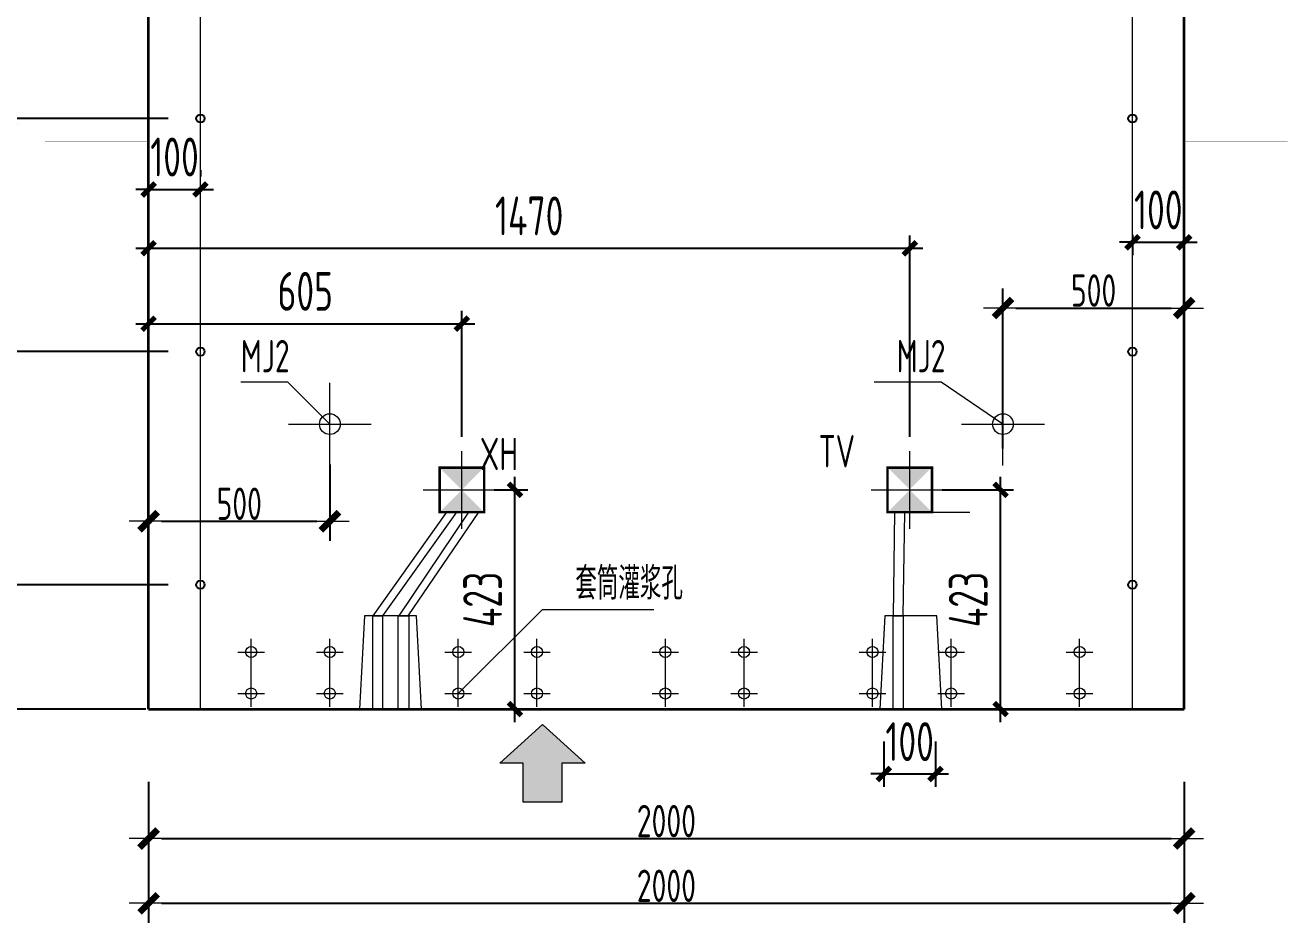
# Model space of a CAD drawing. Extents: x -85320 to 1679916, y -1321939 to 627.
# Drawn here: x 1211000 to 1220754, y -850904 to -843974 of the extents above; entities that cross this region are included whole.
import ezdxf
from ezdxf.enums import TextEntityAlignment as Align

# ---------------------------------------------------------------- set-up
doc = ezdxf.new("R2010")
doc.units = 0
doc.header["$LTSCALE"] = 1000
doc.linetypes.add('DOTE', pattern=[2.42, 2, -0.2, 0.02, -0.2])
for name, color, linetype in [('DIAN BOX', 7, 'Continuous'), ('S_WALL', 9, 'Continuous'), ('拉模', 7, 'Continuous')]:
    doc.layers.add(name, color=color, linetype=linetype)
for name, color, linetype, lineweight in [('WCOL', 7, 'Continuous', 0), ('参数表文字', 7, 'Continuous', 18), ('手孔', 6, 'Continuous', 0), ('直线', 7, 'Continuous', 18), ('预制墙埋件', 8, 'Continuous', 18), ('预制墙墙身水平筋', 130, 'Continuous', 18), ('预制墙墙身纵向受力筋', 1, 'Continuous', 18), ('预制墙详图标注', 3, 'Continuous', 18), ('预制墙详图轮廓', 3, 'Continuous', 35)]:
    doc.layers.add(name, color=color, linetype=linetype, lineweight=lineweight)
doc.styles.add('TSSD_Dimension', font='tssdeng.shx', dxfattribs={"width": 0.7, "bigfont": 'hztxt.shx'})
doc.styles.add('TSSD_Rein', font='Tssdeng.shx', dxfattribs={"width": 0.7, "bigfont": 'hztxt.shx'})
doc.styles.add('样式 1', font='yjkeng.shx', dxfattribs={"width": 0.7, "bigfont": 'yjkchn.shx'})
doc.dimstyles.new('标注', dxfattribs={"dimtxt": 300, "dimasz": 100, "dimexe": 100, "dimexo": 250, "dimgap": 100, "dimtad": 1, "dimdec": 0, "dimlfac": 0.25, "dimzin": 0, "dimdsep": 46, "dimtxsty": 'TSSD_Dimension', "dimblk": 'ARCHTICK', "dimcen": 0, "dimdle": 100, "dimclrt": 7, "dimadec": 0, "dimazin": 0, "dimtfac": 1, "dimtdec": 0, "dimtix": 1, "dimtmove": 2, "dimatfit": 3, "dimfxl": 1, "dimtolj": 1, "dimtzin": 0, "dimarcsym": 0})
doc.dimstyles.new('盈建科结构', dxfattribs={"dimscale": 100, "dimtxt": 2.5, "dimasz": 1, "dimexe": 1.5, "dimexo": 0.625, "dimgap": 0.1, "dimtad": 1, "dimdec": 0, "dimrnd": 1, "dimzin": 0, "dimdsep": 46, "dimtxsty": '样式 1', "dimblk": '_yjkbk', "dimblk1": 'ARCHTICK', "dimblk2": 'ARCHTICK', "dimcen": 0.09, "dimadec": 0, "dimazin": 0, "dimtfac": 1, "dimtdec": 4, "dimtix": 1, "dimtmove": 2, "dimatfit": 3, "dimfxl": 1, "dimtolj": 1, "dimtzin": 0, "dimarcsym": 0})

# ---------------------------------------------------------------- blocks, each defined once
blk = doc.blocks.new('_yjkbk')
blk.add_line((-1, 0), (1.5, 0))
blk.add_lwpolyline([(-0.7, -0.7, 0.5, 0.5, 0), (0.7, 0.7, 0.5, 0.5, 0)], format="xyseb")
blk = doc.blocks.new('*D549')
at = {"layer": 'Defpoints', "color": 0, "transparency": 16777216}
for p in [(1211953.7, -849753.6), (1219953.7, -849753.6), (1219953.7, -850253.6)]:
    blk.add_point(p, dxfattribs=at)
at = {"layer": '预制墙详图标注', "color": 0, "lineweight": -2, "transparency": 16777216}
for p, q in [((1211953.7, -849816.1), (1211953.7, -850403.6)), ((1219953.7, -849816.1), (1219953.7, -850403.6)), ((1212053.7, -850253.6), (1219853.7, -850253.6))]:
    blk.add_line(p, q, dxfattribs=at)
at = {"layer": '预制墙详图标注', "color": 0, "lineweight": -2, "transparency": 16777216, "xscale": 100, "yscale": 100, "zscale": 100, "rotation": 180}
blk.add_blockref('_yjkbk', (1211953.7, -850253.6), dxfattribs=at)
at = {"layer": '预制墙详图标注', "color": 0, "lineweight": -2, "transparency": 16777216, "xscale": 100, "yscale": 100, "zscale": 100}
blk.add_blockref('_yjkbk', (1219953.7, -850253.6), dxfattribs=at)
at = {"layer": '预制墙详图标注', "color": 0, "transparency": 16777216, "insert": (1215953.7, -850243.6), "char_height": 250, "attachment_point": 8, "style": '样式 1'}
blk.add_mtext('\\A1;2000', dxfattribs=at)
blk = doc.blocks.new('_ArchTick')
at = {"color": 0, "linetype": 'ByBlock', "const_width": 0.4}
blk.add_lwpolyline([(-0.5, -0.5), (0.5, 0.5)], dxfattribs=at)
blk = doc.blocks.new('*D550')
at = {"layer": 'Defpoints', "color": 0, "transparency": 16777216}
for p in [(1211953.7, -850253.6), (1219953.7, -850253.6), (1219953.7, -850753.6)]:
    blk.add_point(p, dxfattribs=at)
at = {"layer": '预制墙详图标注', "color": 0, "lineweight": -2, "transparency": 16777216}
for p, q in [((1211953.7, -850316.1), (1211953.7, -850903.6)), ((1219953.7, -850316.1), (1219953.7, -850903.6)), ((1212053.7, -850753.6), (1219853.7, -850753.6))]:
    blk.add_line(p, q, dxfattribs=at)
at = {"layer": '预制墙详图标注', "color": 0, "lineweight": -2, "transparency": 16777216, "xscale": 100, "yscale": 100, "zscale": 100, "rotation": 180}
blk.add_blockref('_yjkbk', (1211953.7, -850753.6), dxfattribs=at)
at = {"layer": '预制墙详图标注', "color": 0, "lineweight": -2, "transparency": 16777216, "xscale": 100, "yscale": 100, "zscale": 100}
blk.add_blockref('_yjkbk', (1219953.7, -850753.6), dxfattribs=at)
at = {"layer": '预制墙详图标注', "color": 0, "transparency": 16777216, "insert": (1215953.7, -850743.6), "char_height": 250, "attachment_point": 8, "style": '样式 1'}
blk.add_mtext('\\A1;2000', dxfattribs=at)
blk = doc.blocks.new('线盒')
at = {"layer": 'DIAN BOX'}
h = blk.add_hatch(color=256, dxfattribs=at)
h.dxf.hatch_style = 1
h.paths.add_polyline_path([(1465682.5, -670175.4), (1465854.5, -670347.4), (1465510.5, -670347.4)])
at = {"color": 6, "const_width": 20}
blk.add_lwpolyline([(1465510.5, -670003.4), (1465854.5, -670003.4), (1465854.5, -670347.4), (1465510.5, -670347.4), (1465510.5, -670003.4)], dxfattribs=at)
at = {"layer": 'WCOL', "color": 4, "linetype": 'DOTE'}
for p, q in [((1465682.5, -670474.8), (1465682.5, -669876.1)), ((1465383.1, -670175.4), (1465981.8, -670175.4))]:
    blk.add_line(p, q, dxfattribs=at)
at = {"layer": 'WCOL', "color": 5}
blk.add_lwpolyline([(1465510.5, -670347.4), (1465854.5, -670347.4), (1465854.5, -670003.4), (1465510.5, -670003.4)], close=True, dxfattribs=at)
blk = doc.blocks.new('*D485')
at = {"layer": 'Defpoints', "color": 0, "transparency": 16777216}
for p in [(1214373.7, -846278), (1211953.7, -847401.6), (1214373.7, -847401.6)]:
    blk.add_point(p, dxfattribs=at)
at = {"layer": 'WCOL', "color": 0, "lineweight": -2, "transparency": 16777216}
for p, q in [((1211953.7, -847151.6), (1211953.7, -846178)), ((1214373.7, -847151.6), (1214373.7, -846178)), ((1211853.7, -846278), (1214473.7, -846278))]:
    blk.add_line(p, q, dxfattribs=at)
at = {"layer": 'WCOL', "color": 0, "lineweight": -2, "transparency": 16777216, "xscale": 100, "yscale": 100, "zscale": 100, "rotation": 180}
blk.add_blockref('_ArchTick', (1211953.7, -846278), dxfattribs=at)
at = {"layer": 'WCOL', "color": 0, "lineweight": -2, "transparency": 16777216, "xscale": 100, "yscale": 100, "zscale": 100}
blk.add_blockref('_ArchTick', (1214373.7, -846278), dxfattribs=at)
at = {"layer": 'WCOL', "color": 7, "transparency": 16777216, "insert": (1213163.7, -846028), "char_height": 300, "attachment_point": 5, "style": 'TSSD_Dimension'}
blk.add_mtext('\\A1;605', dxfattribs=at)
blk = doc.blocks.new('*D486')
at = {"layer": 'Defpoints', "color": 0, "transparency": 16777216}
for p in [(1214373.7, -847561.6), (1214783.9, -847561.6), (1213902.9, -849253.6)]:
    blk.add_point(p, dxfattribs=at)
at = {"layer": 'WCOL', "color": 0, "lineweight": -2, "transparency": 16777216}
for p, q in [((1214783.9, -849353.6), (1214783.9, -847461.6)), ((1214623.7, -847561.6), (1214883.9, -847561.6)), ((1214152.9, -849253.6), (1214883.9, -849253.6))]:
    blk.add_line(p, q, dxfattribs=at)
at = {"layer": 'WCOL', "color": 0, "lineweight": -2, "transparency": 16777216, "xscale": 100, "yscale": 100, "zscale": 100}
for p, rotation in [((1214783.9, -847561.6), 90), ((1214783.9, -849253.6), 270)]:
    blk.add_blockref('_ArchTick', p, dxfattribs=dict(at, rotation=rotation))
at = {"layer": 'WCOL', "color": 7, "transparency": 16777216, "insert": (1214533.9, -848407.6), "char_height": 300, "attachment_point": 5, "rotation": 90, "style": 'TSSD_Dimension'}
blk.add_mtext('\\A1;423', dxfattribs=at)
blk = doc.blocks.new('*D487')
at = {"layer": 'Defpoints', "color": 0, "transparency": 16777216}
for p in [(1217833.7, -845695.8), (1211953.7, -845963.4), (1217833.7, -847401.6)]:
    blk.add_point(p, dxfattribs=at)
at = {"layer": 'WCOL', "color": 0, "lineweight": -2, "transparency": 16777216}
for p, q in [((1211953.7, -845713.4), (1211953.7, -845595.8)), ((1217833.7, -847151.6), (1217833.7, -845595.8)), ((1211853.7, -845695.8), (1217933.7, -845695.8))]:
    blk.add_line(p, q, dxfattribs=at)
at = {"layer": 'WCOL', "color": 0, "lineweight": -2, "transparency": 16777216, "xscale": 100, "yscale": 100, "zscale": 100, "rotation": 180}
blk.add_blockref('_ArchTick', (1211953.7, -845695.8), dxfattribs=at)
at = {"layer": 'WCOL', "color": 0, "lineweight": -2, "transparency": 16777216, "xscale": 100, "yscale": 100, "zscale": 100}
blk.add_blockref('_ArchTick', (1217833.7, -845695.8), dxfattribs=at)
at = {"layer": 'WCOL', "color": 7, "transparency": 16777216, "insert": (1214893.7, -845445.8), "char_height": 300, "attachment_point": 5, "style": 'TSSD_Dimension'}
blk.add_mtext('\\A1;1470', dxfattribs=at)
blk = doc.blocks.new('*D488')
at = {"layer": 'Defpoints', "color": 0, "transparency": 16777216}
for p in [(1217833.7, -847561.6), (1218535.4, -847561.6), (1217276.6, -849253.6)]:
    blk.add_point(p, dxfattribs=at)
at = {"layer": 'WCOL', "color": 0, "lineweight": -2, "transparency": 16777216}
for p, q in [((1218535.4, -849353.6), (1218535.4, -847461.6)), ((1218083.7, -847561.6), (1218635.4, -847561.6)), ((1217526.6, -849253.6), (1218635.4, -849253.6))]:
    blk.add_line(p, q, dxfattribs=at)
at = {"layer": 'WCOL', "color": 0, "lineweight": -2, "transparency": 16777216, "xscale": 100, "yscale": 100, "zscale": 100}
for p, rotation in [((1218535.4, -847561.6), 90), ((1218535.4, -849253.6), 270)]:
    blk.add_blockref('_ArchTick', p, dxfattribs=dict(at, rotation=rotation))
at = {"layer": 'WCOL', "color": 7, "transparency": 16777216, "insert": (1218285.4, -848407.6), "char_height": 300, "attachment_point": 5, "rotation": 90, "style": 'TSSD_Dimension'}
blk.add_mtext('\\A1;423', dxfattribs=at)
blk = doc.blocks.new('*D489')
at = {"layer": 'Defpoints', "color": 0, "transparency": 16777216}
for p in [(1217632.9, -849253.6), (1218032.9, -849253.6), (1218032.9, -849755.1)]:
    blk.add_point(p, dxfattribs=at)
at = {"layer": 'WCOL', "color": 0, "lineweight": -2, "transparency": 16777216}
for p, q in [((1217632.9, -849503.6), (1217632.9, -849855.1)), ((1218032.9, -849503.6), (1218032.9, -849855.1)), ((1217632.9, -849755.1), (1217532.9, -849755.1)), ((1217632.9, -849755.1), (1218032.9, -849755.1)), ((1218032.9, -849755.1), (1218132.9, -849755.1))]:
    blk.add_line(p, q, dxfattribs=at)
at = {"layer": 'WCOL', "color": 0, "lineweight": -2, "transparency": 16777216, "xscale": 100, "yscale": 100, "zscale": 100}
blk.add_blockref('_ArchTick', (1217632.9, -849755.1), dxfattribs=at)
at = {"layer": 'WCOL', "color": 0, "lineweight": -2, "transparency": 16777216, "xscale": 100, "yscale": 100, "zscale": 100, "rotation": 180}
blk.add_blockref('_ArchTick', (1218032.9, -849755.1), dxfattribs=at)
at = {"layer": 'WCOL', "color": 7, "transparency": 16777216, "insert": (1217832.9, -849505.1), "char_height": 300, "attachment_point": 5, "style": 'TSSD_Dimension'}
blk.add_mtext('\\A1;100', dxfattribs=at)
blk = doc.blocks.new('手孔')
at = {"layer": '手孔', "color": 6}
blk.add_lwpolyline([(1383436.2, -746220.9), (1383916.2, -746220.9), (1383876.2, -745500.9), (1383476.2, -745500.9)], close=True, dxfattribs=at)
at = {"layer": '手孔', "color": 4}
for points in [[(1383538.2, -746220.9), (1383618.2, -746220.9), (1383618.2, -745500.9), (1383538.2, -745500.9)], [(1383816.7, -746220.9), (1383736.7, -746220.9), (1383736.7, -745500.9), (1383816.7, -745500.9)]]:
    blk.add_lwpolyline(points, close=True, dxfattribs=at)
blk = doc.blocks.new('*D2030')
at = {"layer": 'Defpoints', "color": 0, "transparency": 16777216}
for p in [(1211953.7, -847303.6), (1213353.7, -847303.6), (1213353.7, -847803.6)]:
    blk.add_point(p, dxfattribs=at)
at = {"layer": '预制墙详图标注', "color": 0, "lineweight": -2, "transparency": 16777216}
for p, q in [((1211953.7, -847366.1), (1211953.7, -847953.6)), ((1213353.7, -847366.1), (1213353.7, -847953.6)), ((1212053.7, -847803.6), (1213253.7, -847803.6))]:
    blk.add_line(p, q, dxfattribs=at)
at = {"layer": '预制墙详图标注', "color": 0, "lineweight": -2, "transparency": 16777216, "xscale": 100, "yscale": 100, "zscale": 100, "rotation": 180}
blk.add_blockref('_yjkbk', (1211953.7, -847803.6), dxfattribs=at)
at = {"layer": '预制墙详图标注', "color": 0, "lineweight": -2, "transparency": 16777216, "xscale": 100, "yscale": 100, "zscale": 100}
blk.add_blockref('_yjkbk', (1213353.7, -847803.6), dxfattribs=at)
at = {"layer": '预制墙详图标注', "color": 0, "transparency": 16777216, "insert": (1212653.7, -847793.6), "char_height": 250, "attachment_point": 8, "style": '样式 1'}
blk.add_mtext('\\A1;500', dxfattribs=at)
blk = doc.blocks.new('*D2032')
at = {"layer": 'Defpoints', "color": 0, "transparency": 16777216}
for p in [(1219953.7, -846156.9), (1218553.7, -847303.6), (1219953.7, -847303.6)]:
    blk.add_point(p, dxfattribs=at)
at = {"layer": '预制墙详图标注', "color": 0, "lineweight": -2, "transparency": 16777216}
for p, q in [((1218553.7, -847241.1), (1218553.7, -846006.9)), ((1219953.7, -847241.1), (1219953.7, -846006.9)), ((1218653.7, -846156.9), (1219853.7, -846156.9))]:
    blk.add_line(p, q, dxfattribs=at)
at = {"layer": '预制墙详图标注', "color": 0, "lineweight": -2, "transparency": 16777216, "xscale": 100, "yscale": 100, "zscale": 100, "rotation": 180}
blk.add_blockref('_yjkbk', (1218553.7, -846156.9), dxfattribs=at)
at = {"layer": '预制墙详图标注', "color": 0, "lineweight": -2, "transparency": 16777216, "xscale": 100, "yscale": 100, "zscale": 100}
blk.add_blockref('_yjkbk', (1219953.7, -846156.9), dxfattribs=at)
at = {"layer": '预制墙详图标注', "color": 0, "transparency": 16777216, "insert": (1219253.7, -846146.9), "char_height": 250, "attachment_point": 8, "style": '样式 1'}
blk.add_mtext('\\A1;500', dxfattribs=at)
blk = doc.blocks.new('*D2739')
at = {"layer": 'Defpoints', "color": 0, "transparency": 16777216}
for p in [(1219553.7, -845341.7), (1219953.7, -845341.7), (1219953.7, -845649.4)]:
    blk.add_point(p, dxfattribs=at)
at = {"layer": '拉模', "color": 0, "lineweight": -2, "transparency": 16777216}
for p, q in [((1219553.7, -845591.7), (1219553.7, -845749.4)), ((1219953.7, -845591.7), (1219953.7, -845749.4)), ((1219553.7, -845649.4), (1219453.7, -845649.4)), ((1219553.7, -845649.4), (1219953.7, -845649.4)), ((1219953.7, -845649.4), (1220053.7, -845649.4))]:
    blk.add_line(p, q, dxfattribs=at)
at = {"layer": '拉模', "color": 0, "lineweight": -2, "transparency": 16777216, "xscale": 100, "yscale": 100, "zscale": 100}
blk.add_blockref('_ArchTick', (1219553.7, -845649.4), dxfattribs=at)
at = {"layer": '拉模', "color": 0, "lineweight": -2, "transparency": 16777216, "xscale": 100, "yscale": 100, "zscale": 100, "rotation": 180}
blk.add_blockref('_ArchTick', (1219953.7, -845649.4), dxfattribs=at)
at = {"layer": '拉模', "color": 7, "lineweight": 0, "transparency": 16777216, "insert": (1219753.7, -845399.4), "char_height": 300, "attachment_point": 5, "style": 'TSSD_Dimension'}
blk.add_mtext('\\A1;100', dxfattribs=at)
blk = doc.blocks.new('*D3015')
at = {"layer": 'Defpoints', "color": 0, "transparency": 16777216}
for p in [(1020088.1, -842246.6), (1021395.2, -842246.6), (1021395.2, -843206.6)]:
    blk.add_point(p, dxfattribs=at)
at = {"layer": '拉模', "color": 0, "lineweight": -2, "transparency": 16777216}
for p, q in [((1020088.1, -843306.6), (1020088.1, -842146.6)), ((1021145.2, -842246.6), (1019988.1, -842246.6)), ((1021145.2, -843206.6), (1019988.1, -843206.6))]:
    blk.add_line(p, q, dxfattribs=at)
at = {"layer": '拉模', "color": 0, "lineweight": -2, "transparency": 16777216, "xscale": 100, "yscale": 100, "zscale": 100}
for p, rotation in [((1020088.1, -842246.6), 90), ((1020088.1, -843206.6), 270)]:
    blk.add_blockref('_ArchTick', p, dxfattribs=dict(at, rotation=rotation))
at = {"layer": '拉模', "color": 7, "transparency": 16777216, "insert": (1019838.1, -842726.6), "char_height": 300, "attachment_point": 5, "rotation": 90, "style": 'TSSD_Dimension'}
blk.add_mtext('\\A1;240', dxfattribs=at)
blk = doc.blocks.new('*D3016')
at = {"layer": 'Defpoints', "color": 0, "transparency": 16777216}
for p in [(1021567.4, -839193.9), (1021167.4, -839294.6), (1021567.4, -839294.6)]:
    blk.add_point(p, dxfattribs=at)
at = {"layer": '拉模', "color": 0, "lineweight": -2, "transparency": 16777216}
for p, q in [((1021167.4, -839044.6), (1021167.4, -839093.9)), ((1021567.4, -839044.6), (1021567.4, -839093.9)), ((1021167.4, -839193.9), (1021067.4, -839193.9)), ((1021167.4, -839193.9), (1021567.4, -839193.9)), ((1021567.4, -839193.9), (1021667.4, -839193.9))]:
    blk.add_line(p, q, dxfattribs=at)
at = {"layer": '拉模', "color": 0, "lineweight": -2, "transparency": 16777216, "xscale": 100, "yscale": 100, "zscale": 100}
blk.add_blockref('_ArchTick', (1021167.4, -839193.9), dxfattribs=at)
at = {"layer": '拉模', "color": 0, "lineweight": -2, "transparency": 16777216, "xscale": 100, "yscale": 100, "zscale": 100, "rotation": 180}
blk.add_blockref('_ArchTick', (1021567.4, -839193.9), dxfattribs=at)
at = {"layer": '拉模', "color": 7, "transparency": 16777216, "insert": (1021367.4, -838943.9), "char_height": 300, "attachment_point": 5, "style": 'TSSD_Dimension'}
blk.add_mtext('\\A1;100', dxfattribs=at)
blk = doc.blocks.new('*D3017')
at = {"layer": 'Defpoints', "color": 0, "transparency": 16777216}
for p in [(1021567.4, -840446.6), (1020088.1, -842246.6), (1021567.4, -842246.6)]:
    blk.add_point(p, dxfattribs=at)
at = {"layer": '拉模', "color": 0, "lineweight": -2, "transparency": 16777216}
for p, q in [((1020088.1, -840346.6), (1020088.1, -842346.6)), ((1021317.4, -840446.6), (1019988.1, -840446.6)), ((1021317.4, -842246.6), (1019988.1, -842246.6))]:
    blk.add_line(p, q, dxfattribs=at)
at = {"layer": '拉模', "color": 0, "lineweight": -2, "transparency": 16777216, "xscale": 100, "yscale": 100, "zscale": 100}
for p, rotation in [((1020088.1, -840446.6), 90), ((1020088.1, -842246.6), 270)]:
    blk.add_blockref('_ArchTick', p, dxfattribs=dict(at, rotation=rotation))
at = {"layer": '拉模', "color": 7, "transparency": 16777216, "insert": (1019838.1, -841346.6), "char_height": 300, "attachment_point": 5, "rotation": 90, "style": 'TSSD_Dimension'}
blk.add_mtext('\\A1;450', dxfattribs=at)
blk = doc.blocks.new('*D3018')
at = {"layer": 'Defpoints', "color": 0, "transparency": 16777216}
for p in [(1021567.4, -838646.6), (1020088.1, -840446.6), (1021567.4, -840446.6)]:
    blk.add_point(p, dxfattribs=at)
at = {"layer": '拉模', "color": 0, "lineweight": -2, "transparency": 16777216}
for p, q in [((1020088.1, -838546.6), (1020088.1, -840546.6)), ((1021317.4, -838646.6), (1019988.1, -838646.6)), ((1021317.4, -840446.6), (1019988.1, -840446.6))]:
    blk.add_line(p, q, dxfattribs=at)
at = {"layer": '拉模', "color": 0, "lineweight": -2, "transparency": 16777216, "xscale": 100, "yscale": 100, "zscale": 100}
for p, rotation in [((1020088.1, -838646.6), 90), ((1020088.1, -840446.6), 270)]:
    blk.add_blockref('_ArchTick', p, dxfattribs=dict(at, rotation=rotation))
at = {"layer": '拉模', "color": 7, "transparency": 16777216, "insert": (1019838.1, -839546.6), "char_height": 300, "attachment_point": 5, "rotation": 90, "style": 'TSSD_Dimension'}
blk.add_mtext('\\A1;450', dxfattribs=at)
blk = doc.blocks.new('*D3019')
at = {"layer": 'Defpoints', "color": 0, "transparency": 16777216}
for p in [(1021567.4, -836846.6), (1020088.1, -838646.6), (1021567.4, -838646.6)]:
    blk.add_point(p, dxfattribs=at)
at = {"layer": '拉模', "color": 0, "lineweight": -2, "transparency": 16777216}
for p, q in [((1020088.1, -836746.6), (1020088.1, -838746.6)), ((1021317.4, -836846.6), (1019988.1, -836846.6)), ((1021317.4, -838646.6), (1019988.1, -838646.6))]:
    blk.add_line(p, q, dxfattribs=at)
at = {"layer": '拉模', "color": 0, "lineweight": -2, "transparency": 16777216, "xscale": 100, "yscale": 100, "zscale": 100}
for p, rotation in [((1020088.1, -836846.6), 90), ((1020088.1, -838646.6), 270)]:
    blk.add_blockref('_ArchTick', p, dxfattribs=dict(at, rotation=rotation))
at = {"layer": '拉模', "color": 7, "transparency": 16777216, "insert": (1019838.1, -837746.6), "char_height": 300, "attachment_point": 5, "rotation": 90, "style": 'TSSD_Dimension'}
blk.add_mtext('\\A1;450', dxfattribs=at)
blk = doc.blocks.new('*D3020')
at = {"layer": 'Defpoints', "color": 0, "transparency": 16777216}
for p in [(1021567.4, -835046.6), (1020088.1, -836846.6), (1021567.4, -836846.6)]:
    blk.add_point(p, dxfattribs=at)
at = {"layer": '拉模', "color": 0, "lineweight": -2, "transparency": 16777216}
for p, q in [((1020088.1, -834946.6), (1020088.1, -836946.6)), ((1021317.4, -835046.6), (1019988.1, -835046.6)), ((1021317.4, -836846.6), (1019988.1, -836846.6))]:
    blk.add_line(p, q, dxfattribs=at)
at = {"layer": '拉模', "color": 0, "lineweight": -2, "transparency": 16777216, "xscale": 100, "yscale": 100, "zscale": 100}
for p, rotation in [((1020088.1, -835046.6), 90), ((1020088.1, -836846.6), 270)]:
    blk.add_blockref('_ArchTick', p, dxfattribs=dict(at, rotation=rotation))
at = {"layer": '拉模', "color": 7, "transparency": 16777216, "insert": (1019838.1, -835946.6), "char_height": 300, "attachment_point": 5, "rotation": 90, "style": 'TSSD_Dimension'}
blk.add_mtext('\\A1;450', dxfattribs=at)
blk = doc.blocks.new('*D3021')
at = {"layer": 'Defpoints', "color": 0, "transparency": 16777216}
for p in [(1021567.4, -833246.6), (1020088.1, -835046.6), (1021567.4, -835046.6)]:
    blk.add_point(p, dxfattribs=at)
at = {"layer": '拉模', "color": 0, "lineweight": -2, "transparency": 16777216}
for p, q in [((1020088.1, -833146.6), (1020088.1, -835146.6)), ((1021317.4, -833246.6), (1019988.1, -833246.6)), ((1021317.4, -835046.6), (1019988.1, -835046.6))]:
    blk.add_line(p, q, dxfattribs=at)
at = {"layer": '拉模', "color": 0, "lineweight": -2, "transparency": 16777216, "xscale": 100, "yscale": 100, "zscale": 100}
for p, rotation in [((1020088.1, -833246.6), 90), ((1020088.1, -835046.6), 270)]:
    blk.add_blockref('_ArchTick', p, dxfattribs=dict(at, rotation=rotation))
at = {"layer": '拉模', "color": 7, "transparency": 16777216, "insert": (1019838.1, -834146.6), "char_height": 300, "attachment_point": 5, "rotation": 90, "style": 'TSSD_Dimension'}
blk.add_mtext('\\A1;450', dxfattribs=at)
blk = doc.blocks.new('*D3022')
at = {"layer": 'Defpoints', "color": 0, "transparency": 16777216}
for p in [(1020088.1, -832286.6), (1021567.4, -832286.6), (1021567.4, -833246.6)]:
    blk.add_point(p, dxfattribs=at)
at = {"layer": '拉模', "color": 0, "lineweight": -2, "transparency": 16777216}
for p, q in [((1020088.1, -833346.6), (1020088.1, -832186.6)), ((1021317.4, -832286.6), (1019988.1, -832286.6)), ((1021317.4, -833246.6), (1019988.1, -833246.6))]:
    blk.add_line(p, q, dxfattribs=at)
at = {"layer": '拉模', "color": 0, "lineweight": -2, "transparency": 16777216, "xscale": 100, "yscale": 100, "zscale": 100}
for p, rotation in [((1020088.1, -832286.6), 90), ((1020088.1, -833246.6), 270)]:
    blk.add_blockref('_ArchTick', p, dxfattribs=dict(at, rotation=rotation))
at = {"layer": '拉模', "color": 7, "transparency": 16777216, "insert": (1019838.1, -832766.6), "char_height": 300, "attachment_point": 5, "rotation": 90, "style": 'TSSD_Dimension'}
blk.add_mtext('\\A1;240', dxfattribs=at)
blk = doc.blocks.new('拉模孔')
at = {"layer": 'S_WALL'}
for centre in [(1021567.4, -833246.6), (1021567.4, -835046.6), (1021567.4, -836846.6), (1021567.4, -838646.6), (1021567.4, -840446.6), (1021567.4, -842246.6)]:
    blk.add_circle(centre, 32, dxfattribs=at)
at = {"layer": '拉模', "color": 3, "lineweight": 0}
blk.add_line((1021567.4, -843206.6), (1021567.4, -832432.7), dxfattribs=at)
at = {"layer": '拉模', "color": 3}
for base, p1, p2, picture, middle in [((1020088.1, -832286.6), (1021567.4, -833246.6), (1021567.4, -832286.6), '*D3022', (1019838.1, -832766.6)), ((1020088.1, -835046.6), (1021567.4, -833246.6), (1021567.4, -835046.6), '*D3021', (1019838.1, -834146.6)), ((1020088.1, -836846.6), (1021567.4, -835046.6), (1021567.4, -836846.6), '*D3020', (1019838.1, -835946.6)), ((1020088.1, -838646.6), (1021567.4, -836846.6), (1021567.4, -838646.6), '*D3019', (1019838.1, -837746.6)), ((1020088.1, -840446.6), (1021567.4, -838646.6), (1021567.4, -840446.6), '*D3018', (1019838.1, -839546.6)), ((1020088.1, -842246.6), (1021567.4, -840446.6), (1021567.4, -842246.6), '*D3017', (1019838.1, -841346.6)), ((1020088.1, -842246.6), (1021395.2, -843206.6), (1021395.2, -842246.6), '*D3015', (1019838.1, -842726.6))]:
    dim = blk.add_linear_dim(base=base, p1=p1, p2=p2, angle=90, dimstyle='标注', dxfattribs=at)
    dim.commit()
    dim.dimension.update_dxf_attribs({"geometry": picture, "text_midpoint": middle})
dim = blk.add_linear_dim(base=(1021567.4, -839193.9), p1=(1021167.4, -839294.6), p2=(1021567.4, -839294.6), dimstyle='标注', dxfattribs=at)
dim.commit()
dim.dimension.update_dxf_attribs({"geometry": '*D3016', "text_midpoint": (1021367.4, -838943.9)})

msp = doc.modelspace()

# ---------------------------------------------------------------- hatches: boundary and pattern name
at = {"layer": 'DIAN BOX'}
h = msp.add_hatch(color=256, dxfattribs=at)
h.dxf.hatch_style = 1
h.paths.add_polyline_path([(1214372.822, -847561.324), (1214544.822, -847389.324), (1214200.822, -847389.324)])
h = msp.add_hatch(color=256, dxfattribs=at)
h.dxf.hatch_style = 1
h.paths.add_polyline_path([(1217832.822, -847558.025), (1218004.822, -847386.025), (1217660.822, -847386.025)])
at = {"layer": 'WCOL'}
h = msp.add_hatch(color=4, dxfattribs=at)
h.dxf.hatch_style = 1
h.paths.add_polyline_path([(1215326.331, -849672.363), (1215146.331, -849672.363), (1215146.331, -849972.363), (1214846.331, -849972.363), (1214846.331, -849672.363), (1214666.331, -849672.363), (1214996.331, -849372.363)])

# ---------------------------------------------------------------- linework, layer by layer
at = {"layer": 'S_WALL'}
for centre in [(1219553.678, -844693.638), (1219553.678, -846493.638), (1219553.678, -848293.638)]:
    msp.add_circle(centre, 32, dxfattribs=at)
at = {"layer": 'WCOL', "color": 7}
msp.add_line((1217661.678, -847733.638), (1218297.535, -847733.638), dxfattribs=at)
at = {"layer": 'WCOL', "color": 6}
for p, q in [((1217704.17, -849253.638), (1217784.17, -849253.638)), ((1217963.185, -849253.638), (1217883.185, -849253.638))]:
    msp.add_line(p, q, dxfattribs=at)
at = {"layer": 'WCOL', "color": 4}
for points in [[(1213684.594, -848533.638), (1213763.428, -848533.638), (1214335.75, -847733.638), (1214255.75, -847733.638)], [(1213886.254, -848533.638), (1213958.734, -848533.638), (1214504.119, -847733.638), (1214424.119, -847733.638)], [(1217704.754, -848533.639), (1217783.587, -848533.639), (1217795.75, -847733.638), (1217715.75, -847733.638)]]:
    msp.add_lwpolyline(points, close=True, dxfattribs=at)
at = {"layer": 'WCOL'}
msp.add_lwpolyline([(1215326.331, -849672.363), (1215146.331, -849672.363), (1215146.331, -849972.363), (1214846.331, -849972.363), (1214846.331, -849672.363), (1214666.331, -849672.363), (1214996.331, -849372.363), (1215326.331, -849672.363)], dxfattribs=at)
at = {"layer": '手孔', "color": 6}
msp.add_lwpolyline([(1217602.183, -849253.639), (1218082.183, -849253.639), (1218042.183, -848533.639), (1217642.183, -848533.639)], close=True, dxfattribs=at)
at = {"layer": '手孔', "color": 4}
msp.add_lwpolyline([(1217704.17, -849253.639), (1217784.17, -849253.639), (1217784.17, -848533.639), (1217704.17, -848533.639)], close=True, dxfattribs=at)
at = {"layer": '拉模', "color": 3, "lineweight": 0}
msp.add_line((1219553.678, -849253.638), (1219553.678, -838479.738), dxfattribs=at)
at = {"layer": '直线', "lineweight": 18}
for points in [[(1213353.678, -847053.638), (1213028.678, -846728.638), (1212665.216, -846728.638)], [(1218553.678, -847053.638), (1218075.246, -846728.638), (1217558.603, -846728.638)], [(1214345.678, -849133.638), (1214995.678, -848483.638), (1215855.52, -848483.638)]]:
    msp.add_lwpolyline(points, dxfattribs=at)
at = {"layer": '预制墙埋件', "lineweight": 18}
for p, q in [((1213353.678, -847373.638), (1213353.678, -846733.638)), ((1218553.678, -847373.638), (1218553.678, -846733.638)), ((1213033.678, -847053.638), (1213673.678, -847053.638)), ((1218233.678, -847053.638), (1218873.678, -847053.638))]:
    msp.add_line(p, q, dxfattribs=at)
for centre in [(1213353.678, -847053.638), (1218553.678, -847053.638)]:
    msp.add_circle(centre, 80, dxfattribs=at)
at = {"layer": '预制墙墙身水平筋', "lineweight": 18, "const_width": 0.18}
for points in [[(1211290.213, -844113.638), (1211153.678, -844113.638), (1211153.678, -844073.638), (1211953.678, -844073.638), (1211953.678, -844113.638), (1211153.678, -844113.638), (1211153.678, -844073.638), (1211290.213, -844073.638)], [(1211290.213, -844113.638), (1211153.678, -844113.638), (1211153.678, -844073.638), (1211953.678, -844073.638), (1211953.678, -844113.638), (1211153.678, -844113.638), (1211153.678, -844073.638), (1211290.213, -844073.638)], [(1219953.678, -844073.638), (1220753.678, -844073.638), (1220753.678, -844113.638), (1220617.142, -844113.638), (1220617.142, -844073.638), (1220753.678, -844073.638), (1220753.678, -844113.638), (1219953.678, -844113.638)], [(1219953.678, -844073.638), (1220753.678, -844073.638), (1220753.678, -844113.638), (1220617.142, -844113.638), (1220617.142, -844073.638), (1220753.678, -844073.638), (1220753.678, -844113.638), (1219953.678, -844113.638)], [(1211290.213, -844913.638), (1211153.678, -844913.638), (1211153.678, -844873.638), (1211953.678, -844873.638), (1211953.678, -844913.638), (1211153.678, -844913.638), (1211153.678, -844873.638), (1211290.213, -844873.638)], [(1211290.213, -844913.638), (1211153.678, -844913.638), (1211153.678, -844873.638), (1211953.678, -844873.638), (1211953.678, -844913.638), (1211153.678, -844913.638), (1211153.678, -844873.638), (1211290.213, -844873.638)], [(1219953.678, -844873.638), (1220753.678, -844873.638), (1220753.678, -844913.638), (1220617.142, -844913.638), (1220617.142, -844873.638), (1220753.678, -844873.638), (1220753.678, -844913.638), (1219953.678, -844913.638)], [(1219953.678, -844873.638), (1220753.678, -844873.638), (1220753.678, -844913.638), (1220617.142, -844913.638), (1220617.142, -844873.638), (1220753.678, -844873.638), (1220753.678, -844913.638), (1219953.678, -844913.638)], [(1211290.213, -845713.638), (1211153.678, -845713.638), (1211153.678, -845673.638), (1211953.678, -845673.638), (1211953.678, -845713.638), (1211153.678, -845713.638), (1211153.678, -845673.638), (1211290.213, -845673.638)], [(1211290.213, -845713.638), (1211153.678, -845713.638), (1211153.678, -845673.638), (1211953.678, -845673.638), (1211953.678, -845713.638), (1211153.678, -845713.638), (1211153.678, -845673.638), (1211290.213, -845673.638)], [(1219953.678, -845673.638), (1220753.678, -845673.638), (1220753.678, -845713.638), (1220617.142, -845713.638), (1220617.142, -845673.638), (1220753.678, -845673.638), (1220753.678, -845713.638), (1219953.678, -845713.638)], [(1219953.678, -845673.638), (1220753.678, -845673.638), (1220753.678, -845713.638), (1220617.142, -845713.638), (1220617.142, -845673.638), (1220753.678, -845673.638), (1220753.678, -845713.638), (1219953.678, -845713.638)], [(1211290.213, -846513.638), (1211153.678, -846513.638), (1211153.678, -846473.638), (1211953.678, -846473.638), (1211953.678, -846513.638), (1211153.678, -846513.638), (1211153.678, -846473.638), (1211290.213, -846473.638)], [(1211290.213, -846513.638), (1211153.678, -846513.638), (1211153.678, -846473.638), (1211953.678, -846473.638), (1211953.678, -846513.638), (1211153.678, -846513.638), (1211153.678, -846473.638), (1211290.213, -846473.638)], [(1219953.678, -846473.638), (1220753.678, -846473.638), (1220753.678, -846513.638), (1220617.142, -846513.638), (1220617.142, -846473.638), (1220753.678, -846473.638), (1220753.678, -846513.638), (1219953.678, -846513.638)], [(1219953.678, -846473.638), (1220753.678, -846473.638), (1220753.678, -846513.638), (1220617.142, -846513.638), (1220617.142, -846473.638), (1220753.678, -846473.638), (1220753.678, -846513.638), (1219953.678, -846513.638)], [(1211290.213, -847313.638), (1211153.678, -847313.638), (1211153.678, -847273.638), (1211953.678, -847273.638), (1211953.678, -847313.638), (1211153.678, -847313.638), (1211153.678, -847273.638), (1211290.213, -847273.638)], [(1211290.213, -847313.638), (1211153.678, -847313.638), (1211153.678, -847273.638), (1211953.678, -847273.638), (1211953.678, -847313.638), (1211153.678, -847313.638), (1211153.678, -847273.638), (1211290.213, -847273.638)], [(1219953.678, -847273.638), (1220753.678, -847273.638), (1220753.678, -847313.638), (1220617.142, -847313.638), (1220617.142, -847273.638), (1220753.678, -847273.638), (1220753.678, -847313.638), (1219953.678, -847313.638)], [(1219953.678, -847273.638), (1220753.678, -847273.638), (1220753.678, -847313.638), (1220617.142, -847313.638), (1220617.142, -847273.638), (1220753.678, -847273.638), (1220753.678, -847313.638), (1219953.678, -847313.638)], [(1211290.213, -847713.638), (1211153.678, -847713.638), (1211153.678, -847673.638), (1211953.678, -847673.638), (1211953.678, -847713.638), (1211153.678, -847713.638), (1211153.678, -847673.638), (1211290.213, -847673.638)], [(1211290.213, -847713.638), (1211153.678, -847713.638), (1211153.678, -847673.638), (1211953.678, -847673.638), (1211953.678, -847713.638), (1211153.678, -847713.638), (1211153.678, -847673.638), (1211290.213, -847673.638)], [(1219953.678, -847673.638), (1220753.678, -847673.638), (1220753.678, -847713.638), (1220617.142, -847713.638), (1220617.142, -847673.638), (1220753.678, -847673.638), (1220753.678, -847713.638), (1219953.678, -847713.638)], [(1219953.678, -847673.638), (1220753.678, -847673.638), (1220753.678, -847713.638), (1220617.142, -847713.638), (1220617.142, -847673.638), (1220753.678, -847673.638), (1220753.678, -847713.638), (1219953.678, -847713.638)], [(1211290.213, -848113.638), (1211153.678, -848113.638), (1211153.678, -848073.638), (1211953.678, -848073.638), (1211953.678, -848113.638), (1211153.678, -848113.638), (1211153.678, -848073.638), (1211290.213, -848073.638)], [(1211290.213, -848113.638), (1211153.678, -848113.638), (1211153.678, -848073.638), (1211953.678, -848073.638), (1211953.678, -848113.638), (1211153.678, -848113.638), (1211153.678, -848073.638), (1211290.213, -848073.638)], [(1219953.678, -848073.638), (1220753.678, -848073.638), (1220753.678, -848113.638), (1220617.142, -848113.638), (1220617.142, -848073.638), (1220753.678, -848073.638), (1220753.678, -848113.638), (1219953.678, -848113.638)], [(1219953.678, -848073.638), (1220753.678, -848073.638), (1220753.678, -848113.638), (1220617.142, -848113.638), (1220617.142, -848073.638), (1220753.678, -848073.638), (1220753.678, -848113.638), (1219953.678, -848113.638)], [(1211290.213, -848513.638), (1211153.678, -848513.638), (1211153.678, -848473.638), (1211953.678, -848473.638), (1211953.678, -848513.638), (1211153.678, -848513.638), (1211153.678, -848473.638), (1211290.213, -848473.638)], [(1211290.213, -848513.638), (1211153.678, -848513.638), (1211153.678, -848473.638), (1211953.678, -848473.638), (1211953.678, -848513.638), (1211153.678, -848513.638), (1211153.678, -848473.638), (1211290.213, -848473.638)], [(1219953.678, -848473.638), (1220753.678, -848473.638), (1220753.678, -848513.638), (1220617.142, -848513.638), (1220617.142, -848473.638), (1220753.678, -848473.638), (1220753.678, -848513.638), (1219953.678, -848513.638)], [(1219953.678, -848473.638), (1220753.678, -848473.638), (1220753.678, -848513.638), (1220617.142, -848513.638), (1220617.142, -848473.638), (1220753.678, -848473.638), (1220753.678, -848513.638), (1219953.678, -848513.638)], [(1211290.213, -848953.638), (1211153.678, -848953.638), (1211153.678, -848913.638), (1211953.678, -848913.638), (1211953.678, -848953.638), (1211153.678, -848953.638), (1211153.678, -848913.638), (1211290.213, -848913.638)], [(1211290.213, -848953.638), (1211153.678, -848953.638), (1211153.678, -848913.638), (1211953.678, -848913.638), (1211953.678, -848953.638), (1211153.678, -848953.638), (1211153.678, -848913.638), (1211290.213, -848913.638)], [(1219953.678, -848913.638), (1220753.678, -848913.638), (1220753.678, -848953.638), (1220617.142, -848953.638), (1220617.142, -848913.638), (1220753.678, -848913.638), (1220753.678, -848953.638), (1219953.678, -848953.638)], [(1219953.678, -848913.638), (1220753.678, -848913.638), (1220753.678, -848953.638), (1220617.142, -848953.638), (1220617.142, -848913.638), (1220753.678, -848913.638), (1220753.678, -848953.638), (1219953.678, -848953.638)]]:
    msp.add_lwpolyline(points, close=True, dxfattribs=at)
at = {"layer": '预制墙墙身纵向受力筋', "lineweight": 18}
for p, q in [((1212745.678, -849236.305), (1212745.678, -848710.972)), ((1213353.678, -849236.305), (1213353.678, -848710.972)), ((1214345.678, -849236.305), (1214345.678, -848710.972)), ((1214953.678, -849236.305), (1214953.678, -848710.972)), ((1215945.678, -849236.305), (1215945.678, -848710.972)), ((1216553.678, -849236.305), (1216553.678, -848710.972)), ((1217545.678, -849236.305), (1217545.678, -848710.972)), ((1218153.678, -849236.305), (1218153.678, -848710.972)), ((1219145.678, -849236.305), (1219145.678, -848710.972)), ((1212643.011, -848813.638), (1212848.344, -848813.638)), ((1213251.011, -848813.638), (1213456.344, -848813.638)), ((1214243.011, -848813.638), (1214448.344, -848813.638)), ((1214851.011, -848813.638), (1215056.344, -848813.638)), ((1215843.011, -848813.638), (1216048.344, -848813.638)), ((1216451.011, -848813.638), (1216656.344, -848813.638)), ((1217443.011, -848813.638), (1217648.344, -848813.638)), ((1218051.011, -848813.638), (1218256.344, -848813.638)), ((1219043.011, -848813.638), (1219248.344, -848813.638)), ((1212643.011, -849133.638), (1212848.344, -849133.638)), ((1213251.011, -849133.638), (1213456.344, -849133.638)), ((1214243.011, -849133.638), (1214448.344, -849133.638)), ((1214851.011, -849133.638), (1215056.344, -849133.638)), ((1215843.011, -849133.638), (1216048.344, -849133.638)), ((1216451.011, -849133.638), (1216656.344, -849133.638)), ((1217443.011, -849133.638), (1217648.344, -849133.638)), ((1218051.011, -849133.638), (1218256.344, -849133.638)), ((1219043.011, -849133.638), (1219248.344, -849133.638))]:
    msp.add_line(p, q, dxfattribs=at)
for centre in [(1212745.678, -848813.638), (1213353.678, -848813.638), (1214345.678, -848813.638), (1214953.678, -848813.638), (1215945.678, -848813.638), (1216553.678, -848813.638), (1217545.678, -848813.638), (1218153.678, -848813.638), (1219145.678, -848813.638), (1212745.678, -849133.638), (1213353.678, -849133.638), (1214345.678, -849133.638), (1214953.678, -849133.638), (1215945.678, -849133.638), (1216553.678, -849133.638), (1217545.678, -849133.638), (1218153.678, -849133.638), (1219145.678, -849133.638)]:
    msp.add_circle(centre, 42.667, dxfattribs=at)
at = {"layer": '预制墙详图轮廓', "lineweight": 35}
for p, q in [((1211953.678, -849253.638), (1211953.678, -838333.638)), ((1219953.678, -849253.638), (1219953.678, -838333.638)), ((1211953.678, -849253.638), (1219953.678, -849253.638))]:
    msp.add_line(p, q, dxfattribs=at)

# ---------------------------------------------------------------- block references
at = {"layer": 'WCOL', "color": 7}
for p in [(-251308.775, -177386.203), (-247848.775, -177386.203)]:
    msp.add_blockref('线盒', p, dxfattribs=at)
at = {"layer": '手孔', "color": 7}
msp.add_blockref('手孔', (-169854.179, -103032.758), dxfattribs=at)
at = {"layer": '拉模', "color": 3}
msp.add_blockref('拉模孔', (190786.317, -6047.062), dxfattribs=at)

# ---------------------------------------------------------------- texts
at = {"layer": '参数表文字', "linetype": 'Continuous', "style": 'TSSD_Rein', "width": 0.7}
msp.add_text('XH', height=250, dxfattribs=at).set_placement((1214660.101, -847283.868), align=Align.MIDDLE_CENTER)
at = {"layer": '直线', "linetype": 'Continuous', "style": '样式 1', "width": 0.7}
for s, p in [('MJ2', (1212665.216, -846728.638)), ('TV', (1217129.532, -847462.628))]:
    msp.add_text(s, height=250, dxfattribs=at).set_placement(p, align=Align.BOTTOM_LEFT)
for s, p in [('MJ2', (1218109.838, -846728.638)), ('套筒灌浆孔', (1216081.249, -848483.638))]:
    msp.add_text(s, height=250, dxfattribs=at).set_placement(p, align=Align.BOTTOM_RIGHT)

# ---------------------------------------------------------------- dimensions: what is measured, and where the dimension line sits
at = {"layer": 'WCOL', "color": 7}
for base, p1, p2, picture, middle in [((1217833.678, -845695.757), (1211953.678, -845963.387), (1217833.678, -847401.638), '*D487', (1214893.678, -845445.757)), ((1214373.678, -846277.978), (1211953.678, -847401.638), (1214373.678, -847401.638), '*D485', (1213163.678, -846027.978)), ((1218032.935, -849755.063), (1217632.935, -849253.638), (1218032.935, -849253.638), '*D489', (1217832.935, -849505.063))]:
    dim = msp.add_linear_dim(base=base, p1=p1, p2=p2, dimstyle='标注', dxfattribs=at)
    dim.commit()
    dim.dimension.update_dxf_attribs({"geometry": picture, "text_midpoint": middle})
for base, p1, p2, picture, middle in [((1214783.888, -847561.638), (1213902.921, -849253.638), (1214373.678, -847561.638), '*D486', (1214533.888, -848407.638)), ((1218535.367, -847561.638), (1217276.637, -849253.638), (1217833.678, -847561.638), '*D488', (1218285.367, -848407.638))]:
    dim = msp.add_linear_dim(base=base, p1=p1, p2=p2, angle=90, dimstyle='标注', dxfattribs=at)
    dim.commit()
    dim.dimension.update_dxf_attribs({"geometry": picture, "text_midpoint": middle})
at = {"layer": '拉模', "color": 3, "lineweight": 0}
dim = msp.add_linear_dim(base=(1219953.678, -845649.41), p1=(1219553.678, -845341.706), p2=(1219953.678, -845341.706), dimstyle='标注', dxfattribs=at)
dim.commit()
dim.dimension.update_dxf_attribs({"geometry": '*D2739', "text_midpoint": (1219753.678, -845399.41)})
at = {"layer": '预制墙详图标注'}
for p1, p2, distance, override, picture, middle in [((1218553.678, -847303.638), (1219953.678, -847303.638), 1146.766, {"dimlfac": 0.25, "dimrnd": 5}, '*D2032', (1219253.678, -846021.872)), ((1211953.678, -847303.638), (1213353.678, -847303.638), -500, {"dimscale": 100, "dimtxt": 2.5, "dimasz": 1, "dimexe": 1.5, "dimexo": 0.625, "dimgap": 0.1, "dimtad": 1, "dimlfac": 0.25, "dimrnd": 5, "dimdle": 0, "dimtix": 1, "dimfxlon": 0}, '*D2030', (1212653.678, -847668.638))]:
    dim = msp.add_aligned_dim(p1=p1, p2=p2, distance=distance, text='500', dimstyle='盈建科结构', override=override, dxfattribs=at)
    dim.commit()
    dim.dimension.update_dxf_attribs({"geometry": picture, "text_midpoint": middle})
for p1, p2, picture, middle in [((1211953.678, -849753.638), (1219953.678, -849753.638), '*D549', (1215953.678, -850118.638)), ((1211953.678, -850253.638), (1219953.678, -850253.638), '*D550', (1215953.678, -850618.638))]:
    dim = msp.add_aligned_dim(p1=p1, p2=p2, distance=-500, dimstyle='盈建科结构', override={"dimscale": 100, "dimtxt": 2.5, "dimasz": 1, "dimexe": 1.5, "dimexo": 0.625, "dimgap": 0.1, "dimtad": 1, "dimlfac": 0.25, "dimrnd": 5, "dimdle": 0, "dimtix": 1, "dimfxlon": 0}, dxfattribs=at)
    dim.commit()
    dim.dimension.update_dxf_attribs({"geometry": picture, "text_midpoint": middle})

doc.saveas('drawing.dxf')
